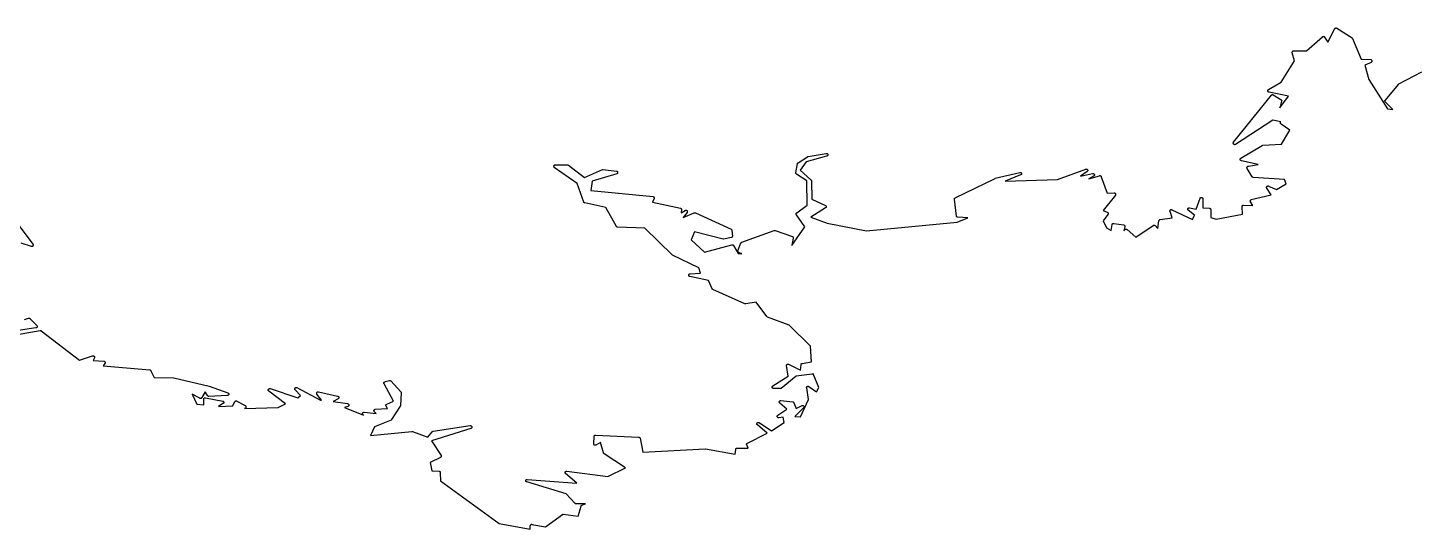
# Model space of a CAD drawing. Header units: metres. Extents: x 12 to 388, y 12 to 220.
# Drawn here: x 291.42 to 339.68, y 18.38 to 35.79 of the extents above; entities that cross this region are included whole.
import ezdxf

# ---------------------------------------------------------------- set-up
doc = ezdxf.new("R2010")
doc.units = ezdxf.units.M

msp = doc.modelspace()

# ---------------------------------------------------------------- linework, layer by layer
for points in [[(290.92, 25.12), (291.85, 25.28), (291.86, 25.28), (291.87, 25.28), (291.88, 25.28), (291.88, 25.27), (291.89, 25.27), (293.22, 24.25), (293.67, 24.4), (293.68, 24.4), (293.69, 24.4), (293.7, 24.4), (293.71, 24.4), (293.72, 24.4), (293.72, 24.39), (293.73, 24.39), (293.73, 24.38), (293.74, 24.38), (293.74, 24.37), (293.74, 24.36), (293.74, 24.35), (293.74, 24.34), (293.74, 24.33), (293.69, 24.24), (294.06, 24.21), (294.07, 24.21), (294.08, 24.21), (294.08, 24.2), (294.09, 24.2), (294.1, 24.19), (294.1, 24.18), (294.11, 24.18), (294.11, 24.17), (294.11, 24.16), (294.11, 24.15), (294.11, 24.14), (294.1, 24.13), (294.04, 24.05), (295.66, 23.91), (295.67, 23.9), (295.68, 23.9), (295.69, 23.89), (295.69, 23.88), (295.7, 23.88), (295.81, 23.65), (296.48, 23.64), (296.49, 23.64), (297.72, 23.35), (298.37, 23.11), (298.38, 23.11), (298.38, 23.1), (298.39, 23.1), (298.39, 23.09), (298.4, 23.08), (298.4, 23.07), (298.4, 23.06), (298.4, 23.05), (298.39, 23.05), (298.39, 23.04), (298.38, 23.03), (298.37, 23.02), (298.36, 23.02), (298.35, 23.02), (297.71, 22.99), (297.7, 22.99), (297.69, 23), (297.68, 23), (297.67, 23), (297.67, 23.01), (297.66, 23.01), (297.66, 23.02), (297.58, 23.15), (297.47, 22.95), (297.46, 22.94), (297.46, 22.93), (297.45, 22.93), (297.44, 22.92), (297.43, 22.92), (297.42, 22.92), (297.41, 22.92), (297.4, 22.92), (297.4, 22.93), (297.13, 23.07), (297.29, 22.72), (297.53, 22.7), (297.53, 22.89), (297.53, 22.9), (297.53, 22.91), (297.54, 22.92), (297.54, 22.93), (297.55, 22.93), (297.56, 22.94), (297.57, 22.94), (297.58, 22.94), (297.59, 22.94), (298.19, 22.83), (298.2, 22.83), (298.2, 22.82), (298.21, 22.82), (298.22, 22.81), (298.22, 22.8), (298.23, 22.79), (298.23, 22.78), (298.23, 22.77), (298.22, 22.77), (298.22, 22.76), (298.22, 22.75), (298.21, 22.75), (298.21, 22.74), (298.2, 22.74), (298.04, 22.64), (298.54, 22.66), (298.61, 22.81), (298.62, 22.82), (298.62, 22.83), (298.63, 22.83), (298.64, 22.83), (298.64, 22.84), (298.65, 22.84), (298.66, 22.84), (298.67, 22.84), (298.68, 22.83), (298.97, 22.67), (298.98, 22.66), (298.99, 22.66), (298.99, 22.65), (299, 22.64), (299, 22.63), (299, 22.62), (299, 22.61), (299, 22.6), (298.99, 22.6), (298.99, 22.59), (298.98, 22.59), (298.98, 22.58), (298.95, 22.57), (300.12, 22.61), (300.37, 22.73), (299.79, 23.17), (299.79, 23.18), (299.78, 23.18), (299.78, 23.19), (299.77, 23.2), (299.77, 23.21), (299.77, 23.22), (299.78, 23.23), (299.78, 23.24), (299.79, 23.24), (299.79, 23.25), (299.8, 23.25), (299.8, 23.26), (299.81, 23.26), (299.82, 23.26), (299.83, 23.26), (299.84, 23.26), (300.8, 22.94), (300.89, 23.02), (300.71, 23.22), (300.71, 23.23), (300.7, 23.23), (300.7, 23.24), (300.7, 23.25), (300.7, 23.26), (300.7, 23.27), (300.7, 23.28), (300.71, 23.28), (300.71, 23.29), (300.72, 23.29), (300.72, 23.3), (300.73, 23.3), (300.74, 23.3), (300.75, 23.3), (300.76, 23.3), (300.77, 23.3), (301.59, 22.86), (301.62, 22.86), (301.46, 23.07), (301.46, 23.08), (301.46, 23.09), (301.46, 23.1), (301.45, 23.1), (301.46, 23.11), (301.46, 23.12), (301.46, 23.13), (301.47, 23.14), (301.48, 23.15), (301.49, 23.15), (301.5, 23.15), (301.51, 23.15), (301.52, 23.15), (302.18, 23), (302.19, 23), (302.2, 23), (302.2, 22.99), (302.21, 22.99), (302.21, 22.98), (302.22, 22.98), (302.22, 22.97), (302.22, 22.96), (302.22, 22.95), (302.22, 22.94), (302.22, 22.93), (302.21, 22.93), (302.21, 22.92), (302.2, 22.91), (302.03, 22.81), (302.53, 22.74), (302.54, 22.74), (302.54, 22.73), (302.55, 22.73), (302.56, 22.72), (302.57, 22.71), (302.57, 22.7), (302.57, 22.69), (302.57, 22.68), (302.57, 22.67), (302.57, 22.66), (302.56, 22.66), (302.56, 22.65), (302.55, 22.65), (302.55, 22.64), (302.54, 22.64), (302.42, 22.6), (303.08, 22.34), (303.06, 22.36), (303.06, 22.37), (303.05, 22.37), (303.05, 22.38), (303.05, 22.39), (303.05, 22.4), (303.05, 22.41), (303.06, 22.41), (303.06, 22.42), (303.06, 22.43), (303.07, 22.43), (303.08, 22.43), (303.08, 22.44), (303.09, 22.44), (303.1, 22.44), (303.52, 22.4), (303.46, 22.46), (303.46, 22.47), (303.45, 22.47), (303.45, 22.48), (303.44, 22.49), (303.44, 22.5), (303.45, 22.51), (303.45, 22.52), (303.45, 22.53), (303.46, 22.53), (303.46, 22.54), (303.47, 22.54), (303.48, 22.54), (303.48, 22.55), (303.49, 22.55), (303.91, 22.57), (303.87, 22.65), (303.86, 22.66), (303.86, 22.67), (303.86, 22.68), (303.86, 22.69), (303.86, 22.7), (303.87, 22.7), (303.87, 22.71), (303.88, 22.71), (303.88, 22.72), (303.89, 22.72), (304.12, 22.82), (303.8, 23.43), (303.8, 23.44), (303.79, 23.44), (303.79, 23.45), (303.79, 23.46), (303.79, 23.47), (303.8, 23.48), (303.8, 23.49), (303.81, 23.49), (303.81, 23.5), (303.82, 23.5), (303.83, 23.5), (303.83, 23.51), (303.98, 23.54), (303.99, 23.54), (304, 23.54), (304.01, 23.54), (304.02, 23.54), (304.02, 23.53), (304.03, 23.53), (304.38, 23.15), (304.38, 23.14), (304.39, 23.14), (304.39, 23.13), (304.39, 23.12), (304.39, 23.11), (304.37, 22.67), (304.37, 22.66), (304.36, 22.66), (304.36, 22.65), (304.06, 22.19), (304.06, 22.18), (304.05, 22.18), (304.04, 22.17), (303.46, 21.94), (303.32, 21.63), (304.76, 21.77), (304.77, 21.77), (304.78, 21.77), (305.32, 21.57), (305.47, 21.76), (305.47, 21.77), (305.48, 21.77), (305.49, 21.77), (305.49, 21.78), (305.5, 21.78), (306.79, 21.98), (306.8, 21.98), (306.81, 21.97), (306.82, 21.97), (306.83, 21.96), (306.84, 21.95), (306.84, 21.94), (306.84, 21.93), (306.84, 21.92), (306.84, 21.91), (306.84, 21.9), (306.83, 21.89), (306.82, 21.88), (306.81, 21.88), (305.44, 21.45), (305.78, 20.94), (305.78, 20.93), (305.78, 20.92), (305.78, 20.91), (305.78, 20.9), (305.78, 20.89), (305.77, 20.89), (305.77, 20.88), (305.76, 20.88), (305.76, 20.87), (305.4, 20.7), (305.45, 20.41), (305.71, 20.39), (305.72, 20.38), (305.73, 20.38), (305.74, 20.38), (305.74, 20.37), (305.75, 20.36), (305.75, 20.35), (305.75, 20.34), (305.76, 20.06), (307.8, 18.58), (308.87, 18.38), (308.87, 18.5), (308.88, 18.51), (308.88, 18.52), (308.89, 18.53), (308.9, 18.54), (308.91, 18.54), (308.92, 18.55), (308.93, 18.55), (308.93, 18.54), (309.4, 18.46), (309.99, 18.89), (309.99, 18.9), (310, 18.9), (310.01, 18.9), (310.02, 18.9), (310.54, 18.83), (310.64, 19.18), (310.64, 19.19), (310.65, 19.19), (310.65, 19.2), (310.66, 19.2), (310.66, 19.21), (310.67, 19.21), (310.79, 19.26), (310.46, 19.26), (310.45, 19.26), (310.44, 19.27), (310.43, 19.27), (310.43, 19.28), (310.42, 19.28), (310.12, 19.61), (308.76, 20.02), (308.75, 20.02), (308.74, 20.02), (308.74, 20.03), (308.73, 20.03), (308.73, 20.04), (308.72, 20.04), (308.72, 20.05), (308.72, 20.06), (308.72, 20.07), (308.72, 20.08), (308.73, 20.09), (308.73, 20.1), (308.74, 20.1), (308.75, 20.11), (308.76, 20.11), (308.77, 20.11), (310.49, 19.98), (310.1, 20.31), (310.1, 20.32), (310.09, 20.32), (310.09, 20.33), (310.09, 20.34), (310.09, 20.35), (310.09, 20.36), (310.09, 20.37), (310.1, 20.37), (310.1, 20.38), (310.11, 20.38), (310.11, 20.39), (310.12, 20.39), (310.13, 20.39), (310.14, 20.39), (311.57, 20.21), (312.18, 20.51), (311.44, 21), (311.44, 21.01), (311.43, 21.01), (311.43, 21.02), (311.42, 21.02), (311.42, 21.03), (311.32, 21.39), (311.15, 21.3), (311.14, 21.3), (311.13, 21.3), (311.12, 21.3), (311.11, 21.3), (311.1, 21.3), (311.09, 21.31), (311.08, 21.32), (311.08, 21.33), (311.08, 21.34), (311.08, 21.35), (311.1, 21.6), (311.1, 21.61), (311.1, 21.62), (311.11, 21.63), (311.12, 21.64), (311.13, 21.64), (311.14, 21.64), (311.14, 21.65), (311.15, 21.65), (312.64, 21.58), (312.65, 21.58), (312.66, 21.57), (312.67, 21.57), (312.67, 21.56), (312.68, 21.56), (312.68, 21.55), (312.69, 21.54), (312.78, 21.05), (314.95, 21.17), (314.96, 21.17), (315.99, 20.99), (316.01, 21.15), (316.01, 21.16), (316.01, 21.17), (316.02, 21.17), (316.02, 21.18), (316.03, 21.18), (316.04, 21.19), (316.05, 21.19), (316.06, 21.19), (316.44, 21.19), (316.4, 21.31), (316.4, 21.32), (316.39, 21.32), (316.39, 21.33), (316.39, 21.34), (316.4, 21.34), (316.4, 21.35), (316.4, 21.36), (316.41, 21.36), (316.41, 21.37), (316.42, 21.37), (317.1, 21.71), (316.77, 22), (316.76, 22), (316.76, 22.01), (316.75, 22.01), (316.75, 22.02), (316.75, 22.03), (316.75, 22.04), (316.75, 22.05), (316.76, 22.06), (316.76, 22.07), (316.77, 22.07), (316.77, 22.08), (316.78, 22.08), (316.79, 22.08), (316.8, 22.08), (316.81, 22.08), (316.82, 22.08), (316.83, 22.08), (317.25, 21.8), (317.7, 22.08), (317.66, 22.27), (317.51, 22.25), (317.5, 22.25), (317.49, 22.25), (317.48, 22.26), (317.47, 22.26), (317.47, 22.27), (317.46, 22.27), (317.46, 22.28), (317.45, 22.28), (317.45, 22.29), (317.45, 22.3), (317.45, 22.31), (317.45, 22.32), (317.46, 22.33), (317.47, 22.34), (317.79, 22.55), (317.54, 22.76), (317.54, 22.77), (317.53, 22.77), (317.53, 22.78), (317.52, 22.79), (317.52, 22.8), (317.52, 22.81), (317.53, 22.82), (317.53, 22.83), (317.54, 22.84), (317.55, 22.84), (317.55, 22.85), (317.56, 22.85), (317.57, 22.85), (317.58, 22.85), (317.99, 22.8), (318, 22.8), (318.01, 22.8), (318.02, 22.79), (318.02, 22.78), (318.03, 22.78), (318.03, 22.77), (318.11, 22.57), (318.32, 22.67), (318.33, 22.67), (318.34, 22.67), (318.35, 22.67), (318.36, 22.67), (318.37, 22.66), (318.38, 22.65), (318.39, 22.64), (318.39, 22.63), (318.39, 22.62), (318.39, 22.61), (318.38, 22.6), (318.38, 22.59), (318.37, 22.59), (318.07, 22.29), (318.26, 22.28), (318.54, 22.88), (318.48, 23.29), (318.47, 23.29), (318.47, 23.3), (318.48, 23.31), (318.48, 23.32), (318.48, 23.33), (318.49, 23.33), (318.49, 23.34), (318.5, 23.34), (318.51, 23.34), (318.52, 23.35), (318.53, 23.35), (318.54, 23.35), (318.54, 23.34), (318.55, 23.34), (318.82, 23.15), (318.9, 23.3), (318.7, 23.77), (318.69, 23.77), (318.69, 23.76), (318.68, 23.76), (318.67, 23.76), (318.11, 23.69), (317.59, 23.27), (317.58, 23.26), (317.57, 23.26), (317.56, 23.26), (317.33, 23.27), (317.32, 23.27), (317.31, 23.27), (317.3, 23.27), (317.3, 23.28), (317.29, 23.28), (317.29, 23.29), (317.28, 23.29), (317.28, 23.3), (317.28, 23.31), (317.28, 23.32), (317.28, 23.33), (317.28, 23.34), (317.29, 23.34), (317.29, 23.35), (317.3, 23.35), (317.3, 23.36), (317.83, 23.69), (317.78, 24.06), (317.78, 24.07), (317.78, 24.08), (317.78, 24.09), (317.79, 24.09), (317.79, 24.1), (317.8, 24.1), (317.8, 24.11), (317.81, 24.11), (317.82, 24.11), (317.83, 24.11), (317.84, 24.11), (317.85, 24.11), (318.26, 23.9), (318.28, 24.09), (318.28, 24.1), (318.28, 24.11), (318.29, 24.11), (318.29, 24.12), (318.3, 24.12), (318.3, 24.13), (318.31, 24.13), (318.32, 24.13), (318.64, 24.19), (318.61, 24.74), (317.87, 25.46), (317.11, 25.74), (317.1, 25.75), (317.09, 25.76), (316.72, 26.26), (316.36, 26.21), (316.35, 26.21), (316.34, 26.21), (316.33, 26.21), (315.22, 26.7), (315.21, 26.7), (315.21, 26.71), (315.2, 26.71), (315.2, 26.72), (315.19, 26.72), (315.19, 26.73), (315.07, 27.01), (314.42, 27.15), (314.41, 27.16), (314.4, 27.16), (314.39, 27.17), (314.39, 27.18), (314.38, 27.18), (314.38, 27.19), (314.38, 27.2), (314.38, 27.21), (314.38, 27.22), (314.39, 27.22), (314.39, 27.23), (314.39, 27.24), (314.4, 27.24), (314.41, 27.25), (314.42, 27.25), (314.43, 27.25), (314.79, 27.27), (314.73, 27.46), (313.82, 27.9), (313.81, 27.9), (312.85, 28.83), (311.91, 28.87), (311.9, 28.87), (311.89, 28.87), (311.88, 28.88), (311.87, 28.88), (311.87, 28.89), (311.5, 29.55), (310.77, 29.71), (310.76, 29.71), (310.75, 29.71), (310.75, 29.72), (310.74, 29.72), (310.74, 29.73), (310.73, 29.73), (310.73, 29.74), (310.5, 30.38), (309.71, 30.94), (309.71, 30.95), (309.7, 30.95), (309.7, 30.96), (309.7, 30.97), (309.69, 30.97), (309.69, 30.98), (309.69, 30.99), (309.69, 31), (309.7, 31), (309.7, 31.01), (309.71, 31.02), (309.72, 31.03), (309.73, 31.03), (309.74, 31.03), (310.17, 31.03), (310.18, 31.03), (310.19, 31.02), (310.2, 31.02), (310.76, 30.59), (311.38, 30.87), (311.39, 30.87), (311.4, 30.87), (311.87, 30.81), (311.88, 30.81), (311.89, 30.81), (311.9, 30.8), (311.91, 30.79), (311.91, 30.78), (311.91, 30.77), (311.91, 30.76), (311.91, 30.75), (311.91, 30.74), (311.9, 30.74), (311.9, 30.73), (311.89, 30.73), (311.89, 30.72), (311.88, 30.72), (311.02, 30.46), (310.98, 30.14), (313.14, 29.93), (313.15, 29.93), (313.16, 29.92), (313.17, 29.92), (313.17, 29.91), (313.18, 29.9), (313.18, 29.89), (313.18, 29.88), (313.18, 29.87), (313.18, 29.86), (313.12, 29.73), (314.09, 29.53), (314.1, 29.53), (314.1, 29.52), (314.11, 29.52), (314.11, 29.51), (314.12, 29.51), (314.12, 29.5), (314.12, 29.49), (314.13, 29.49), (314.13, 29.48), (314.12, 29.37), (314.25, 29.45), (314.26, 29.46), (314.27, 29.46), (314.28, 29.46), (314.29, 29.46), (314.3, 29.46), (314.31, 29.45), (314.32, 29.45), (314.32, 29.44), (314.33, 29.43), (314.33, 29.42), (314.33, 29.41), (314.33, 29.4), (314.33, 29.39), (314.32, 29.39), (314.32, 29.38), (314.19, 29.2), (314.57, 29.37), (314.58, 29.37), (314.59, 29.37), (314.6, 29.37), (314.61, 29.37), (315.85, 28.8), (315.86, 28.79), (315.87, 28.78), (315.87, 28.77), (315.88, 28.77), (315.88, 28.76), (315.9, 28.56), (315.9, 28.55), (315.9, 28.54), (315.89, 28.54), (315.89, 28.53), (315.89, 28.52), (315.88, 28.52), (315.88, 28.51), (315.87, 28.51), (315.86, 28.51), (315.59, 28.45), (315.58, 28.45), (315.57, 28.45), (314.58, 28.71), (314.46, 28.43), (314.93, 28), (315.88, 28.25), (315.89, 28.25), (315.9, 28.25), (315.91, 28.25), (315.92, 28.25), (315.92, 28.24), (315.93, 28.24), (315.93, 28.23), (316.1, 27.95), (316.22, 27.94), (316.12, 27.99), (316.11, 27.99), (316.11, 28), (316.1, 28), (316.1, 28.01), (316.09, 28.01), (316.09, 28.02), (316.09, 28.03), (316.09, 28.04), (316.09, 28.05), (316.19, 28.32), (316.2, 28.32), (316.2, 28.33), (316.2, 28.34), (316.21, 28.34), (316.22, 28.34), (316.22, 28.35), (317.35, 28.75), (317.36, 28.75), (317.37, 28.75), (317.38, 28.75), (317.98, 28.54), (317.99, 28.54), (318, 28.53), (318.01, 28.52), (318.01, 28.51), (318.01, 28.5), (318.02, 28.49), (318.01, 28.49), (317.96, 28.23), (318.41, 28.88), (318.12, 29.3), (318.11, 29.31), (318.11, 29.32), (318.11, 29.33), (318.11, 29.34), (318.11, 29.35), (318.12, 29.36), (318.13, 29.37), (318.49, 29.63), (318.48, 30.48), (318.12, 30.71), (318.11, 30.72), (318.1, 30.73), (318.1, 30.74), (318.1, 30.75), (318.1, 30.76), (318.16, 31.07), (318.16, 31.08), (318.16, 31.09), (318.17, 31.09), (318.17, 31.1), (318.18, 31.1), (318.51, 31.31), (318.52, 31.32), (318.53, 31.32), (319.15, 31.43), (319.16, 31.43), (319.17, 31.43), (319.18, 31.43), (319.18, 31.42), (319.19, 31.42), (319.2, 31.41), (319.2, 31.4), (319.21, 31.4), (319.21, 31.39), (319.21, 31.38), (319.21, 31.37), (319.21, 31.36), (319.2, 31.35), (319.2, 31.34), (319.19, 31.34), (319.18, 31.33), (319.17, 31.33), (318.46, 31.14), (318.25, 30.85), (318.62, 30.51), (318.63, 30.51), (318.63, 30.5), (318.63, 30.49), (318.64, 30.49), (318.64, 30.48), (318.66, 29.84), (319.13, 29.62), (319.14, 29.62), (319.14, 29.61), (319.15, 29.6), (319.15, 29.59), (319.15, 29.58), (319.15, 29.57), (319.15, 29.56), (319.15, 29.55), (319.14, 29.55), (319.14, 29.54), (319.13, 29.54), (318.62, 29.21), (319.19, 29.01), (320.55, 28.74), (323.7, 29.04), (324.07, 29.19), (323.73, 29.21), (323.72, 29.21), (323.71, 29.21), (323.71, 29.22), (323.7, 29.22), (323.69, 29.23), (323.69, 29.24), (323.68, 29.24), (323.68, 29.25), (323.61, 29.84), (323.61, 29.85), (323.61, 29.86), (323.61, 29.87), (323.62, 29.87), (323.62, 29.88), (323.63, 29.88), (323.63, 29.89), (325.02, 30.56), (325.03, 30.57), (325.88, 30.77), (325.89, 30.77), (325.9, 30.77), (325.91, 30.77), (325.92, 30.76), (325.93, 30.76), (325.93, 30.75), (325.94, 30.74), (325.94, 30.73), (325.94, 30.72), (325.94, 30.71), (325.94, 30.7), (325.93, 30.7), (325.93, 30.69), (325.92, 30.68), (325.91, 30.68), (325.37, 30.46), (327.19, 30.52), (328.17, 30.88), (328.18, 30.89), (328.19, 30.89), (328.2, 30.88), (328.21, 30.88), (328.22, 30.88), (328.22, 30.87), (328.23, 30.87), (328.23, 30.86), (328.23, 30.85), (328.24, 30.85), (328.24, 30.84), (328.24, 30.83), (328.24, 30.82), (328.23, 30.82), (328.23, 30.81), (328.22, 30.8), (327.99, 30.64), (328.41, 30.73), (328.42, 30.73), (328.43, 30.73), (328.44, 30.73), (328.44, 30.72), (328.45, 30.72), (328.46, 30.71), (328.46, 30.7), (328.47, 30.7), (328.47, 30.69), (328.47, 30.68), (328.47, 30.67), (328.46, 30.66), (328.46, 30.65), (328.45, 30.65), (328.45, 30.64), (328.44, 30.64), (328.28, 30.54), (328.65, 30.65), (328.66, 30.66), (328.67, 30.66), (328.68, 30.65), (328.69, 30.65), (328.7, 30.65), (328.7, 30.64), (328.71, 30.64), (328.71, 30.63), (328.71, 30.62), (328.92, 30.05), (329.16, 30.06), (329.17, 30.06), (329.18, 30.06), (329.18, 30.05), (329.19, 30.05), (329.19, 30.04), (329.2, 30.04), (329.2, 30.03), (329.21, 30.03), (329.21, 30.02), (329.21, 30.01), (329.21, 30), (329.21, 29.99), (329.2, 29.99), (329.2, 29.98), (328.78, 29.45), (328.92, 29.39), (328.93, 29.39), (328.93, 29.38), (328.94, 29.38), (328.94, 29.37), (328.95, 29.37), (328.95, 29.36), (328.95, 29.35), (328.95, 29.34), (328.95, 29.33), (328.95, 29.32), (328.94, 29.31), (328.78, 29.09), (328.89, 28.84), (329.05, 28.75), (329.09, 28.96), (329.09, 28.97), (329.1, 28.98), (329.1, 28.99), (329.11, 28.99), (329.11, 29), (329.12, 29), (329.13, 29), (329.14, 29), (329.15, 29), (329.49, 28.95), (329.5, 28.94), (329.51, 28.94), (329.52, 28.93), (329.52, 28.92), (329.53, 28.92), (329.53, 28.91), (329.53, 28.9), (329.53, 28.89), (329.53, 28.88), (329.49, 28.74), (329.54, 28.79), (329.55, 28.8), (329.56, 28.8), (329.57, 28.8), (329.58, 28.8), (329.59, 28.8), (329.6, 28.8), (329.6, 28.79), (329.61, 28.79), (329.91, 28.52), (330.51, 28.93), (330.52, 28.94), (330.53, 28.94), (330.54, 28.94), (330.55, 28.94), (330.56, 28.94), (330.57, 28.94), (330.57, 28.93), (330.58, 28.93), (330.67, 28.82), (330.71, 29.09), (330.72, 29.1), (330.72, 29.11), (330.73, 29.12), (330.74, 29.13), (330.75, 29.13), (330.76, 29.13), (331.17, 29.19), (331.1, 29.41), (331.09, 29.42), (331.09, 29.43), (331.09, 29.44), (331.1, 29.45), (331.1, 29.46), (331.11, 29.46), (331.11, 29.47), (331.12, 29.47), (331.13, 29.48), (331.14, 29.48), (331.15, 29.48), (331.16, 29.48), (331.16, 29.47), (331.88, 29.13), (331.95, 29.28), (331.73, 29.46), (331.72, 29.47), (331.72, 29.48), (331.72, 29.49), (331.72, 29.5), (331.72, 29.51), (331.72, 29.52), (331.73, 29.53), (331.74, 29.53), (331.74, 29.54), (331.75, 29.54), (331.76, 29.54), (331.77, 29.54), (331.78, 29.54), (332.01, 29.49), (332.14, 29.87), (332.15, 29.88), (332.15, 29.89), (332.16, 29.89), (332.16, 29.9), (332.17, 29.9), (332.18, 29.9), (332.19, 29.9), (332.2, 29.9), (332.21, 29.9), (332.22, 29.9), (332.22, 29.89), (332.23, 29.89), (332.23, 29.88), (332.24, 29.87), (332.24, 29.86), (332.24, 29.85), (332.24, 29.54), (332.47, 29.53), (332.48, 29.53), (332.48, 29.52), (332.49, 29.52), (332.5, 29.52), (332.5, 29.51), (332.51, 29.51), (332.51, 29.5), (332.51, 29.49), (332.52, 29.48), (332.52, 29.2), (332.7, 29.14), (333.62, 29.32), (333.6, 29.57), (333.6, 29.58), (333.6, 29.59), (333.6, 29.6), (333.61, 29.61), (333.62, 29.62), (333.63, 29.62), (333.63, 29.63), (333.64, 29.63), (333.65, 29.63), (333.98, 29.62), (333.89, 29.75), (333.89, 29.76), (333.88, 29.77), (333.88, 29.78), (333.89, 29.79), (333.89, 29.8), (333.89, 29.81), (333.9, 29.81), (333.9, 29.82), (333.91, 29.82), (333.92, 29.82), (333.92, 29.83), (334.61, 29.99), (334.46, 30.22), (334.45, 30.23), (334.45, 30.24), (334.45, 30.25), (334.45, 30.26), (334.45, 30.27), (334.46, 30.27), (334.46, 30.28), (334.47, 30.28), (334.47, 30.29), (334.48, 30.29), (334.49, 30.3), (334.5, 30.3), (334.51, 30.3), (334.52, 30.3), (334.52, 30.29), (334.8, 30.17), (335.13, 30.37), (335.07, 30.52), (333.99, 30.59), (333.98, 30.59), (333.97, 30.59), (333.97, 30.6), (333.96, 30.6), (333.95, 30.61), (333.78, 30.91), (333.78, 30.92), (333.77, 30.93), (333.77, 30.94), (333.78, 30.95), (333.78, 30.96), (333.79, 30.97), (333.8, 30.98), (333.81, 30.98), (333.82, 30.98), (334.16, 31.04), (333.58, 31.17), (333.57, 31.17), (333.57, 31.18), (333.56, 31.18), (333.55, 31.18), (333.55, 31.19), (333.55, 31.2), (333.54, 31.2), (333.54, 31.21), (333.54, 31.22), (333.54, 31.23), (333.54, 31.24), (333.55, 31.24), (333.55, 31.25), (333.56, 31.26), (334.3, 31.7), (334.31, 31.7), (334.31, 31.71), (334.32, 31.71), (334.97, 31.75), (335.26, 32.24), (334.96, 32.44), (334.95, 32.45), (334.94, 32.46), (334.94, 32.47), (334.94, 32.48), (334.94, 32.49), (334.94, 32.5), (334.94, 32.51), (334.95, 32.52), (334.67, 32.58), (333.37, 31.74), (333.36, 31.74), (333.35, 31.74), (333.34, 31.73), (333.33, 31.74), (333.32, 31.74), (333.31, 31.74), (333.31, 31.75), (333.3, 31.75), (333.3, 31.76), (333.29, 31.77), (333.29, 31.78), (333.29, 31.79), (333.29, 31.8), (333.3, 31.81), (333.3, 31.82), (334.62, 33.45), (334.62, 33.46), (334.63, 33.46), (334.64, 33.46), (334.64, 33.47), (334.65, 33.47), (334.66, 33.47), (334.67, 33.47), (334.68, 33.46), (334.95, 33.3), (334.96, 33.29), (334.97, 33.28), (334.97, 33.27), (334.97, 33.26), (334.98, 33.26), (334.98, 33.25), (334.97, 33.24), (334.91, 33.01), (335.21, 33.42), (334.54, 33.56), (334.53, 33.56), (334.52, 33.56), (334.52, 33.57), (334.51, 33.57), (334.51, 33.58), (334.5, 33.58), (334.5, 33.59), (334.5, 33.6), (334.5, 33.61), (334.5, 33.62), (334.5, 33.63), (334.51, 33.64), (334.51, 33.65), (334.52, 33.65), (334.96, 33.9), (335.42, 34.64), (335.34, 34.92), (335.34, 34.93), (335.34, 34.94), (335.34, 34.95), (335.34, 34.96), (335.35, 34.97), (335.36, 34.98), (335.37, 34.98), (335.37, 34.99), (335.38, 34.99), (335.39, 34.99), (335.84, 34.99), (336.39, 35.48), (336.4, 35.49), (336.41, 35.49), (336.42, 35.49), (336.43, 35.49), (336.44, 35.49), (336.45, 35.49), (336.46, 35.48), (336.47, 35.47), (336.58, 35.29), (336.82, 35.76), (336.82, 35.77), (336.83, 35.77), (336.83, 35.78), (336.84, 35.78), (336.85, 35.78), (336.85, 35.79), (336.86, 35.79), (336.87, 35.79), (336.88, 35.79), (336.88, 35.78), (336.89, 35.78), (337.42, 35.44), (337.43, 35.43), (337.44, 35.42), (337.74, 34.7), (338.07, 34.69), (338.08, 34.69), (338.08, 34.68), (338.09, 34.68), (338.1, 34.67), (338.11, 34.66), (338.11, 34.65), (338.11, 34.64), (338.11, 34.63), (338.11, 34.62), (338.11, 34.61), (338.1, 34.61), (338.1, 34.6), (338.09, 34.6), (338.09, 34.59), (338.08, 34.59), (337.87, 34.49), (338.01, 34), (338.65, 32.98), (338.84, 32.95), (338.58, 33.21), (338.57, 33.22), (338.57, 33.23), (338.57, 33.24), (338.56, 33.24), (338.56, 33.25), (338.56, 33.26), (338.57, 33.26), (338.57, 33.27), (338.57, 33.28), (338.58, 33.28), (339.03, 33.82), (339.03, 33.83), (339.04, 33.83), (339.05, 33.84), (339.84, 34.26)], [(291.08, 28.96), (291.6, 28.28), (291.6, 28.27), (291.61, 28.27), (291.61, 28.26), (291.61, 28.25), (291.61, 28.24), (291.61, 28.23), (291.6, 28.22), (291.59, 28.21), (291.58, 28.2), (291.57, 28.2), (291.56, 28.2), (291.55, 28.2), (291.19, 28.31)], [(291.3, 25.66), (291.45, 25.71), (291.46, 25.71), (291.47, 25.71), (291.48, 25.71), (291.49, 25.7), (291.5, 25.7), (291.5, 25.69), (291.73, 25.45), (291.73, 25.44), (291.74, 25.44), (291.74, 25.43), (291.74, 25.42), (291.74, 25.41), (291.74, 25.4), (291.74, 25.39), (291.73, 25.39), (291.73, 25.38), (291.72, 25.37), (291.71, 25.37), (291.7, 25.37), (290.86, 25.25)]]:
    msp.add_lwpolyline(points)

doc.saveas('drawing.dxf')
